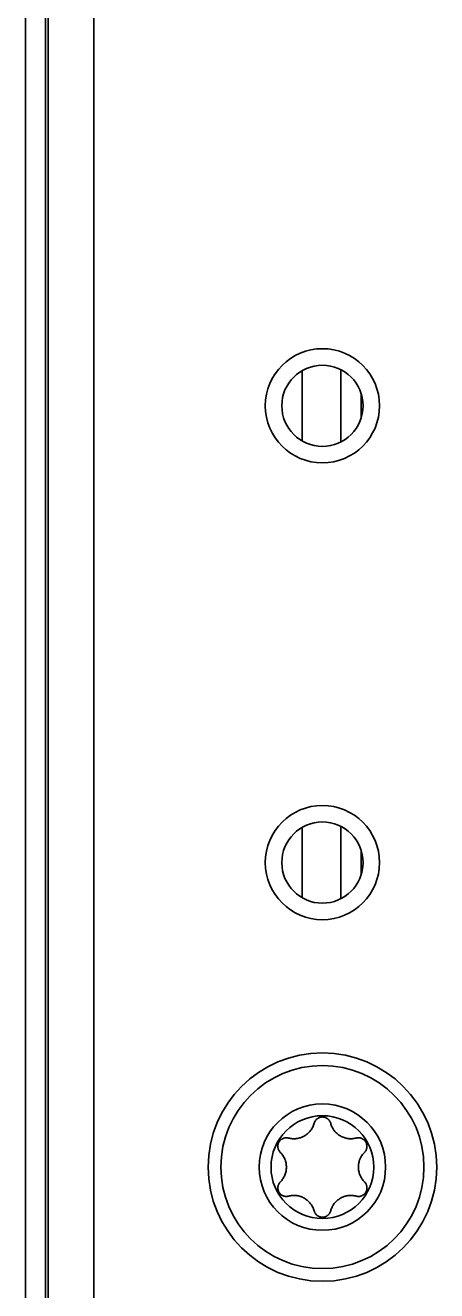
# Model space of a CAD drawing. Header units: millimetres. Extents: x -36 to 4467, y 2 to 3322.
# Drawn here: x 2492.37 to 2508.57, y 3100.17 to 3150.03 of the extents above; entities that cross this region are included whole.
import ezdxf

# ---------------------------------------------------------------- set-up
doc = ezdxf.new("R2010")
doc.units = ezdxf.units.MM
doc.layers.add('1', color=7, linetype='Continuous', true_color=0xffffff)

msp = doc.modelspace()

# ---------------------------------------------------------------- linework, layer by layer
at = {"layer": '1', "color": 7, "linetype": 'Continuous', "lineweight": 35}
for p, q in [((2492.373, 3180.236), (2492.373, 2760.594)), ((2493.173, 3180.236), (2493.173, 2760.742)), ((2495.073, 3178.038), (2495.073, 2652.038)), ((2493.273, 2546.379), (2493.273, 3159.238)), ((2503.273, 3133.651), (2503.273, 3136.423)), ((2504.798, 3133.611), (2504.798, 3136.464)), ((2505.595, 3134.545), (2505.595, 3135.53)), ((2503.273, 3115.65), (2503.273, 3118.422)), ((2504.798, 3115.611), (2504.798, 3118.463)), ((2505.595, 3116.544), (2505.595, 3117.53))]:
    msp.add_line(p, q, dxfattribs=at)
for centre, radius in [((2504.073, 3135.038), 1.6), ((2504.073, 3117.038), 1.6), ((2504.073, 3105.038), 4), ((2504.073, 3105.038), 2.49), ((2504.073, 3105.038), 2.025)]:
    msp.add_circle(centre, radius, dxfattribs=at)
for centre, radius, start, end in [((2504.073, 3135.038), 2.25, 90, 270), ((2504.073, 3135.038), 2.25, 270, 90), ((2504.073, 3117.038), 2.25, 90, 270), ((2504.073, 3117.038), 2.25, 270, 90), ((2504.073, 3105.038), 4.5, 90, 270), ((2504.073, 3105.038), 4.5, 270, 90)]:
    msp.add_arc(centre, radius, start, end, dxfattribs=at)
for points, knots in [([(2503.747, 3106.764), (2503.752, 3106.782), (2503.764, 3106.816), (2503.782, 3106.847), (2503.797, 3106.87), (2503.802, 3106.878), (2503.814, 3106.892), (2503.82, 3106.899), (2503.838, 3106.919), (2503.852, 3106.931), (2503.873, 3106.948), (2503.881, 3106.954), (2503.897, 3106.964), (2503.904, 3106.968), (2503.929, 3106.981), (2503.946, 3106.989), (2503.972, 3106.998), (2503.981, 3107), (2503.999, 3107.005), (2504.008, 3107.007), (2504.035, 3107.012), (2504.054, 3107.013), (2504.081, 3107.013), (2504.091, 3107.013), (2504.109, 3107.011), (2504.119, 3107.01), (2504.146, 3107.006), (2504.164, 3107.001), (2504.19, 3106.992), (2504.199, 3106.989), (2504.216, 3106.981), (2504.224, 3106.977), (2504.248, 3106.964), (2504.264, 3106.954), (2504.286, 3106.937), (2504.293, 3106.931), (2504.306, 3106.919), (2504.313, 3106.912), (2504.332, 3106.892), (2504.343, 3106.878), (2504.358, 3106.855), (2504.363, 3106.847), (2504.372, 3106.831), (2504.376, 3106.823), (2504.387, 3106.799), (2504.393, 3106.782), (2504.398, 3106.764)], [0, 0, 0, 0, 0.0625, 0.125, 0.125, 0.15625, 0.15625, 0.1875, 0.1875, 0.25, 0.25, 0.28125, 0.28125, 0.3125, 0.3125, 0.375, 0.375, 0.40625, 0.40625, 0.4375, 0.4375, 0.5, 0.5, 0.53125, 0.53125, 0.5625, 0.5625, 0.625, 0.625, 0.65625, 0.65625, 0.6875, 0.6875, 0.75, 0.75, 0.78125, 0.78125, 0.8125, 0.8125, 0.875, 0.875, 0.90625, 0.90625, 0.9375, 0.9375, 1, 1, 1, 1]), ([(2502.74, 3106.183), (2502.792, 3106.169), (2502.844, 3106.16), (2502.924, 3106.155), (2502.95, 3106.154), (2502.991, 3106.156), (2503.004, 3106.156), (2503.031, 3106.158), (2503.045, 3106.16), (2503.111, 3106.169), (2503.164, 3106.181), (2503.228, 3106.202), (2503.241, 3106.207), (2503.266, 3106.217), (2503.279, 3106.222), (2503.316, 3106.239), (2503.34, 3106.251), (2503.411, 3106.292), (2503.455, 3106.324), (2503.506, 3106.369), (2503.516, 3106.378), (2503.536, 3106.397), (2503.564, 3106.426), (2503.607, 3106.477), (2503.638, 3106.521), (2503.659, 3106.556), (2503.666, 3106.567), (2503.679, 3106.591), (2503.685, 3106.603), (2503.715, 3106.663), (2503.734, 3106.712), (2503.747, 3106.764)], [0, 0, 0, 0, 0.125, 0.125, 0.1875, 0.1875, 0.21875, 0.21875, 0.25, 0.25, 0.375, 0.375, 0.40625, 0.40625, 0.4375, 0.4375, 0.5, 0.5, 0.625, 0.625, 0.65625, 0.65625, 0.6875, 0.75, 0.8125, 0.8125, 0.84375, 0.84375, 0.875, 0.875, 1, 1, 1, 1]), ([(2504.398, 3106.764), (2504.412, 3106.712), (2504.43, 3106.663), (2504.465, 3106.591), (2504.478, 3106.568), (2504.499, 3106.534), (2504.507, 3106.522), (2504.522, 3106.5), (2504.53, 3106.489), (2504.571, 3106.436), (2504.607, 3106.396), (2504.658, 3106.352), (2504.669, 3106.343), (2504.69, 3106.326), (2504.701, 3106.318), (2504.734, 3106.294), (2504.757, 3106.279), (2504.828, 3106.238), (2504.877, 3106.216), (2504.942, 3106.194), (2504.955, 3106.19), (2504.981, 3106.182), (2505.02, 3106.172), (2505.086, 3106.16), (2505.14, 3106.156), (2505.18, 3106.155), (2505.194, 3106.155), (2505.221, 3106.155), (2505.234, 3106.156), (2505.301, 3106.16), (2505.353, 3106.169), (2505.405, 3106.183)], [0, 0, 0, 0, 0.125, 0.125, 0.1875, 0.1875, 0.21875, 0.21875, 0.25, 0.25, 0.375, 0.375, 0.40625, 0.40625, 0.4375, 0.4375, 0.5, 0.5, 0.625, 0.625, 0.65625, 0.65625, 0.6875, 0.75, 0.8125, 0.8125, 0.84375, 0.84375, 0.875, 0.875, 1, 1, 1, 1]), ([(2502.415, 3105.619), (2502.402, 3105.632), (2502.379, 3105.66), (2502.36, 3105.691), (2502.348, 3105.715), (2502.344, 3105.724), (2502.338, 3105.741), (2502.335, 3105.749), (2502.327, 3105.775), (2502.323, 3105.793), (2502.318, 3105.83), (2502.317, 3105.848), (2502.318, 3105.885), (2502.32, 3105.904), (2502.325, 3105.931), (2502.327, 3105.94), (2502.332, 3105.958), (2502.335, 3105.967), (2502.345, 3105.993), (2502.353, 3106.009), (2502.367, 3106.033), (2502.372, 3106.041), (2502.382, 3106.057), (2502.388, 3106.064), (2502.406, 3106.086), (2502.418, 3106.099), (2502.439, 3106.117), (2502.446, 3106.123), (2502.461, 3106.134), (2502.469, 3106.139), (2502.493, 3106.154), (2502.509, 3106.162), (2502.534, 3106.172), (2502.543, 3106.175), (2502.561, 3106.181), (2502.569, 3106.183), (2502.596, 3106.19), (2502.614, 3106.192), (2502.641, 3106.194), (2502.65, 3106.194), (2502.669, 3106.194), (2502.678, 3106.193), (2502.705, 3106.191), (2502.723, 3106.187), (2502.74, 3106.183)], [0, 0, 0, 0, 0.0625, 0.125, 0.125, 0.15625, 0.15625, 0.1875, 0.1875, 0.25, 0.25, 0.3125, 0.3125, 0.375, 0.375, 0.40625, 0.40625, 0.4375, 0.4375, 0.5, 0.5, 0.53125, 0.53125, 0.5625, 0.5625, 0.625, 0.625, 0.65625, 0.65625, 0.6875, 0.6875, 0.75, 0.75, 0.78125, 0.78125, 0.8125, 0.8125, 0.875, 0.875, 0.90625, 0.90625, 0.9375, 0.9375, 1, 1, 1, 1]), ([(2505.405, 3106.183), (2505.422, 3106.187), (2505.458, 3106.194), (2505.494, 3106.194), (2505.521, 3106.193), (2505.53, 3106.192), (2505.549, 3106.189), (2505.557, 3106.188), (2505.584, 3106.181), (2505.601, 3106.176), (2505.627, 3106.166), (2505.636, 3106.162), (2505.652, 3106.153), (2505.66, 3106.149), (2505.683, 3106.134), (2505.698, 3106.124), (2505.719, 3106.105), (2505.726, 3106.099), (2505.739, 3106.086), (2505.745, 3106.079), (2505.763, 3106.057), (2505.773, 3106.042), (2505.787, 3106.018), (2505.792, 3106.01), (2505.8, 3105.993), (2505.803, 3105.984), (2505.813, 3105.958), (2505.818, 3105.941), (2505.823, 3105.913), (2505.825, 3105.904), (2505.827, 3105.886), (2505.828, 3105.876), (2505.828, 3105.858), (2505.828, 3105.849), (2505.827, 3105.83), (2505.826, 3105.821), (2505.823, 3105.794), (2505.819, 3105.776), (2505.811, 3105.75), (2505.807, 3105.741), (2505.801, 3105.724), (2505.797, 3105.716), (2505.785, 3105.691), (2505.776, 3105.676), (2505.76, 3105.654), (2505.754, 3105.647), (2505.742, 3105.633), (2505.736, 3105.626), (2505.73, 3105.619)], [0, 0, 0, 0, 0.0625, 0.125, 0.125, 0.15625, 0.15625, 0.1875, 0.1875, 0.25, 0.25, 0.28125, 0.28125, 0.3125, 0.3125, 0.375, 0.375, 0.40625, 0.40625, 0.4375, 0.4375, 0.5, 0.5, 0.53125, 0.53125, 0.5625, 0.5625, 0.625, 0.625, 0.65625, 0.65625, 0.6875, 0.6875, 0.71875, 0.71875, 0.75, 0.75, 0.8125, 0.8125, 0.84375, 0.84375, 0.875, 0.875, 0.9375, 0.9375, 0.96875, 0.96875, 1, 1, 1, 1]), ([(2502.416, 3104.457), (2502.453, 3104.495), (2502.487, 3104.536), (2502.531, 3104.602), (2502.545, 3104.625), (2502.57, 3104.672), (2502.582, 3104.696), (2502.613, 3104.771), (2502.629, 3104.822), (2502.642, 3104.888), (2502.644, 3104.902), (2502.648, 3104.929), (2502.65, 3104.942), (2502.654, 3104.983), (2502.656, 3105.011), (2502.656, 3105.093), (2502.65, 3105.147), (2502.634, 3105.226), (2502.628, 3105.252), (2502.616, 3105.291), (2502.612, 3105.304), (2502.602, 3105.33), (2502.597, 3105.342), (2502.572, 3105.404), (2502.546, 3105.451), (2502.502, 3105.518), (2502.486, 3105.54), (2502.452, 3105.581), (2502.434, 3105.601), (2502.415, 3105.619)], [0, 0, 0, 0, 0.125, 0.125, 0.1875, 0.1875, 0.25, 0.25, 0.375, 0.375, 0.40625, 0.40625, 0.4375, 0.4375, 0.5, 0.5, 0.625, 0.625, 0.6875, 0.6875, 0.71875, 0.71875, 0.75, 0.75, 0.875, 0.875, 0.9375, 0.9375, 1, 1, 1, 1]), ([(2505.73, 3105.619), (2505.692, 3105.582), (2505.659, 3105.541), (2505.614, 3105.475), (2505.6, 3105.452), (2505.581, 3105.416), (2505.575, 3105.404), (2505.564, 3105.38), (2505.558, 3105.368), (2505.532, 3105.306), (2505.516, 3105.254), (2505.503, 3105.188), (2505.501, 3105.175), (2505.497, 3105.148), (2505.495, 3105.134), (2505.491, 3105.093), (2505.489, 3105.066), (2505.489, 3104.983), (2505.495, 3104.929), (2505.511, 3104.85), (2505.517, 3104.824), (2505.529, 3104.785), (2505.534, 3104.772), (2505.543, 3104.746), (2505.548, 3104.734), (2505.574, 3104.672), (2505.599, 3104.625), (2505.643, 3104.558), (2505.659, 3104.536), (2505.693, 3104.495), (2505.711, 3104.475), (2505.73, 3104.456)], [0, 0, 0, 0, 0.125, 0.125, 0.1875, 0.1875, 0.21875, 0.21875, 0.25, 0.25, 0.375, 0.375, 0.40625, 0.40625, 0.4375, 0.4375, 0.5, 0.5, 0.625, 0.625, 0.6875, 0.6875, 0.71875, 0.71875, 0.75, 0.75, 0.875, 0.875, 0.9375, 0.9375, 1, 1, 1, 1]), ([(2502.741, 3103.894), (2502.723, 3103.889), (2502.688, 3103.883), (2502.651, 3103.882), (2502.624, 3103.883), (2502.615, 3103.884), (2502.597, 3103.887), (2502.588, 3103.889), (2502.561, 3103.895), (2502.544, 3103.9), (2502.518, 3103.911), (2502.51, 3103.914), (2502.493, 3103.923), (2502.485, 3103.927), (2502.462, 3103.942), (2502.447, 3103.953), (2502.426, 3103.971), (2502.419, 3103.977), (2502.406, 3103.991), (2502.4, 3103.998), (2502.382, 3104.019), (2502.372, 3104.034), (2502.358, 3104.058), (2502.353, 3104.066), (2502.345, 3104.083), (2502.342, 3104.092), (2502.332, 3104.118), (2502.327, 3104.136), (2502.322, 3104.163), (2502.32, 3104.172), (2502.318, 3104.191), (2502.317, 3104.2), (2502.317, 3104.218), (2502.317, 3104.228), (2502.318, 3104.246), (2502.319, 3104.255), (2502.323, 3104.283), (2502.327, 3104.3), (2502.335, 3104.327), (2502.338, 3104.335), (2502.344, 3104.352), (2502.348, 3104.361), (2502.36, 3104.385), (2502.37, 3104.401), (2502.386, 3104.423), (2502.391, 3104.43), (2502.403, 3104.444), (2502.409, 3104.45), (2502.416, 3104.457)], [0, 0, 0, 0, 0.0625, 0.125, 0.125, 0.15625, 0.15625, 0.1875, 0.1875, 0.25, 0.25, 0.28125, 0.28125, 0.3125, 0.3125, 0.375, 0.375, 0.40625, 0.40625, 0.4375, 0.4375, 0.5, 0.5, 0.53125, 0.53125, 0.5625, 0.5625, 0.625, 0.625, 0.65625, 0.65625, 0.6875, 0.6875, 0.71875, 0.71875, 0.75, 0.75, 0.8125, 0.8125, 0.84375, 0.84375, 0.875, 0.875, 0.9375, 0.9375, 0.96875, 0.96875, 1, 1, 1, 1]), ([(2505.73, 3104.456), (2505.743, 3104.444), (2505.766, 3104.416), (2505.785, 3104.385), (2505.797, 3104.36), (2505.801, 3104.352), (2505.807, 3104.335), (2505.811, 3104.327), (2505.819, 3104.301), (2505.822, 3104.283), (2505.826, 3104.255), (2505.827, 3104.246), (2505.828, 3104.228), (2505.828, 3104.218), (2505.827, 3104.191), (2505.825, 3104.173), (2505.82, 3104.145), (2505.818, 3104.136), (2505.813, 3104.118), (2505.81, 3104.11), (2505.8, 3104.084), (2505.792, 3104.067), (2505.779, 3104.043), (2505.773, 3104.035), (2505.763, 3104.02), (2505.757, 3104.012), (2505.74, 3103.991), (2505.727, 3103.978), (2505.706, 3103.959), (2505.699, 3103.953), (2505.684, 3103.942), (2505.676, 3103.937), (2505.653, 3103.923), (2505.636, 3103.914), (2505.611, 3103.904), (2505.602, 3103.901), (2505.585, 3103.895), (2505.576, 3103.893), (2505.549, 3103.887), (2505.531, 3103.884), (2505.504, 3103.882), (2505.495, 3103.882), (2505.476, 3103.882), (2505.467, 3103.883), (2505.44, 3103.886), (2505.423, 3103.889), (2505.405, 3103.894)], [0, 0, 0, 0, 0.0625, 0.125, 0.125, 0.15625, 0.15625, 0.1875, 0.1875, 0.25, 0.25, 0.28125, 0.28125, 0.3125, 0.3125, 0.375, 0.375, 0.40625, 0.40625, 0.4375, 0.4375, 0.5, 0.5, 0.53125, 0.53125, 0.5625, 0.5625, 0.625, 0.625, 0.65625, 0.65625, 0.6875, 0.6875, 0.75, 0.75, 0.78125, 0.78125, 0.8125, 0.8125, 0.875, 0.875, 0.90625, 0.90625, 0.9375, 0.9375, 1, 1, 1, 1]), ([(2503.747, 3103.312), (2503.734, 3103.364), (2503.715, 3103.413), (2503.68, 3103.485), (2503.667, 3103.508), (2503.646, 3103.542), (2503.638, 3103.554), (2503.623, 3103.576), (2503.615, 3103.587), (2503.574, 3103.64), (2503.538, 3103.68), (2503.487, 3103.724), (2503.477, 3103.733), (2503.455, 3103.75), (2503.444, 3103.758), (2503.411, 3103.782), (2503.388, 3103.797), (2503.318, 3103.838), (2503.268, 3103.86), (2503.204, 3103.882), (2503.191, 3103.886), (2503.164, 3103.894), (2503.125, 3103.904), (2503.059, 3103.916), (2503.006, 3103.92), (2502.965, 3103.921), (2502.952, 3103.921), (2502.925, 3103.921), (2502.911, 3103.92), (2502.845, 3103.916), (2502.792, 3103.907), (2502.741, 3103.894)], [0, 0, 0, 0, 0.125, 0.125, 0.1875, 0.1875, 0.21875, 0.21875, 0.25, 0.25, 0.375, 0.375, 0.40625, 0.40625, 0.4375, 0.4375, 0.5, 0.5, 0.625, 0.625, 0.65625, 0.65625, 0.6875, 0.75, 0.8125, 0.8125, 0.84375, 0.84375, 0.875, 0.875, 1, 1, 1, 1]), ([(2505.405, 3103.894), (2505.353, 3103.907), (2505.301, 3103.916), (2505.221, 3103.921), (2505.195, 3103.922), (2505.155, 3103.921), (2505.141, 3103.92), (2505.114, 3103.918), (2505.101, 3103.916), (2505.034, 3103.908), (2504.982, 3103.896), (2504.917, 3103.874), (2504.905, 3103.869), (2504.879, 3103.86), (2504.867, 3103.854), (2504.829, 3103.837), (2504.805, 3103.825), (2504.735, 3103.784), (2504.691, 3103.753), (2504.639, 3103.708), (2504.629, 3103.698), (2504.61, 3103.679), (2504.581, 3103.65), (2504.538, 3103.599), (2504.507, 3103.555), (2504.486, 3103.521), (2504.479, 3103.509), (2504.466, 3103.486), (2504.46, 3103.474), (2504.43, 3103.414), (2504.412, 3103.364), (2504.398, 3103.313)], [0, 0, 0, 0, 0.125, 0.125, 0.1875, 0.1875, 0.21875, 0.21875, 0.25, 0.25, 0.375, 0.375, 0.40625, 0.40625, 0.4375, 0.4375, 0.5, 0.5, 0.625, 0.625, 0.65625, 0.65625, 0.6875, 0.75, 0.8125, 0.8125, 0.84375, 0.84375, 0.875, 0.875, 1, 1, 1, 1]), ([(2504.398, 3103.312), (2504.393, 3103.295), (2504.381, 3103.261), (2504.363, 3103.229), (2504.348, 3103.206), (2504.343, 3103.199), (2504.331, 3103.184), (2504.326, 3103.177), (2504.307, 3103.157), (2504.294, 3103.145), (2504.272, 3103.128), (2504.264, 3103.123), (2504.249, 3103.113), (2504.241, 3103.108), (2504.217, 3103.095), (2504.2, 3103.087), (2504.173, 3103.078), (2504.164, 3103.076), (2504.146, 3103.071), (2504.137, 3103.069), (2504.11, 3103.065), (2504.092, 3103.063), (2504.064, 3103.063), (2504.054, 3103.063), (2504.036, 3103.065), (2504.027, 3103.066), (2503.999, 3103.071), (2503.981, 3103.075), (2503.955, 3103.084), (2503.946, 3103.087), (2503.929, 3103.095), (2503.921, 3103.099), (2503.897, 3103.112), (2503.881, 3103.122), (2503.86, 3103.139), (2503.852, 3103.145), (2503.839, 3103.157), (2503.832, 3103.164), (2503.814, 3103.184), (2503.802, 3103.198), (2503.787, 3103.221), (2503.783, 3103.228), (2503.774, 3103.244), (2503.77, 3103.253), (2503.758, 3103.277), (2503.752, 3103.294), (2503.748, 3103.312)], [0, 0, 0, 0, 0.0625, 0.125, 0.125, 0.15625, 0.15625, 0.1875, 0.1875, 0.25, 0.25, 0.28125, 0.28125, 0.3125, 0.3125, 0.375, 0.375, 0.40625, 0.40625, 0.4375, 0.4375, 0.5, 0.5, 0.53125, 0.53125, 0.5625, 0.5625, 0.625, 0.625, 0.65625, 0.65625, 0.6875, 0.6875, 0.75, 0.75, 0.78125, 0.78125, 0.8125, 0.8125, 0.875, 0.875, 0.90625, 0.90625, 0.9375, 0.9375, 1, 1, 1, 1])]:
    msp.add_open_spline(points, degree=3, knots=knots, dxfattribs=at)

doc.saveas('drawing.dxf')
